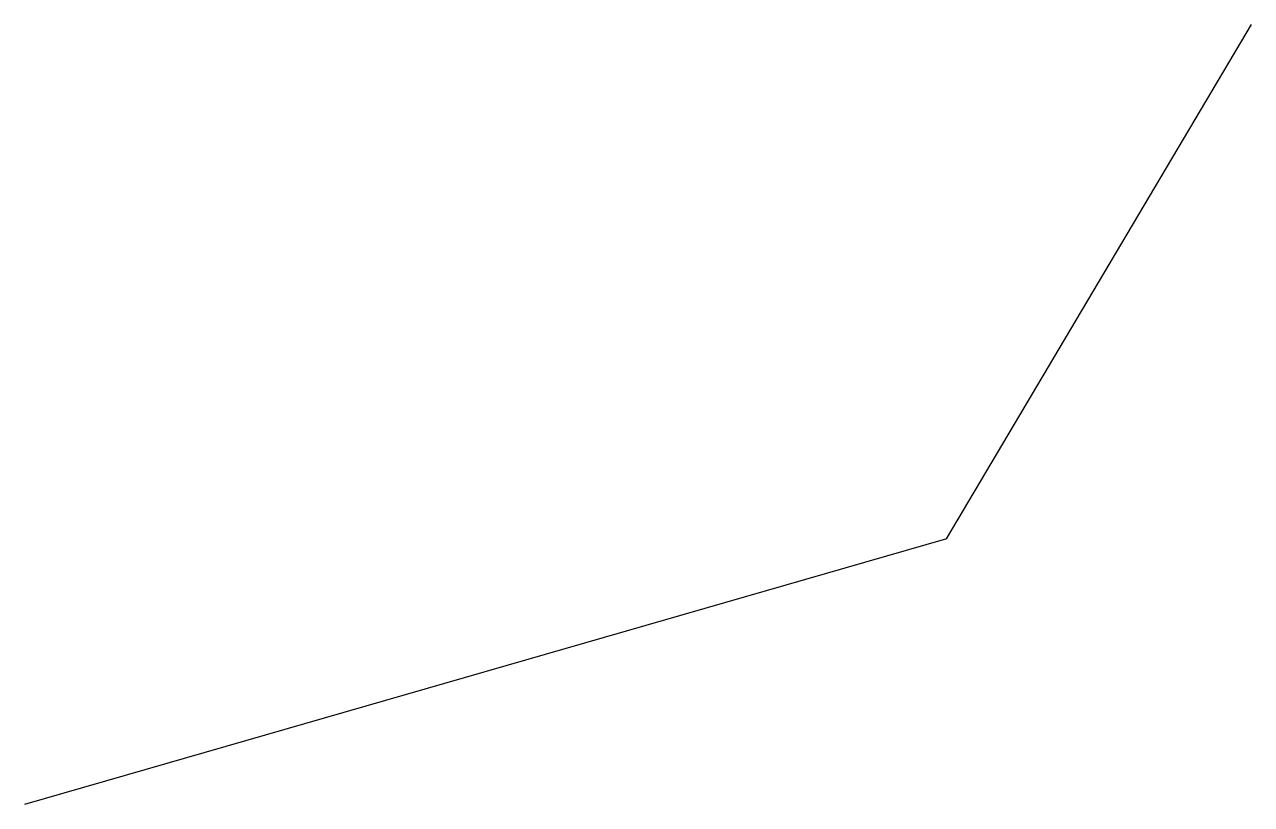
# Model space of a CAD drawing. Units: millimetres at full size, sheet at 1:100. Extents: x -11939 to 10592, y -14755 to -429.
import ezdxf

# ---------------------------------------------------------------- set-up
doc = ezdxf.new("R2010")
doc.units = ezdxf.units.MM
doc.header["$LTSCALE"] = 100
doc.layers.add('0-0', color=7, linetype='Continuous')

msp = doc.modelspace()

# ---------------------------------------------------------------- linework, layer by layer
at = {"layer": '0-0'}
for p, q in [((4990.6, -9873), (10591.8, -428.6)), ((4975.9, -9884.4), (-11938.8, -14755.1)), ((4990.6, -9873), (4975.9, -9884.4))]:
    msp.add_line(p, q, dxfattribs=at)

doc.saveas('drawing.dxf')
